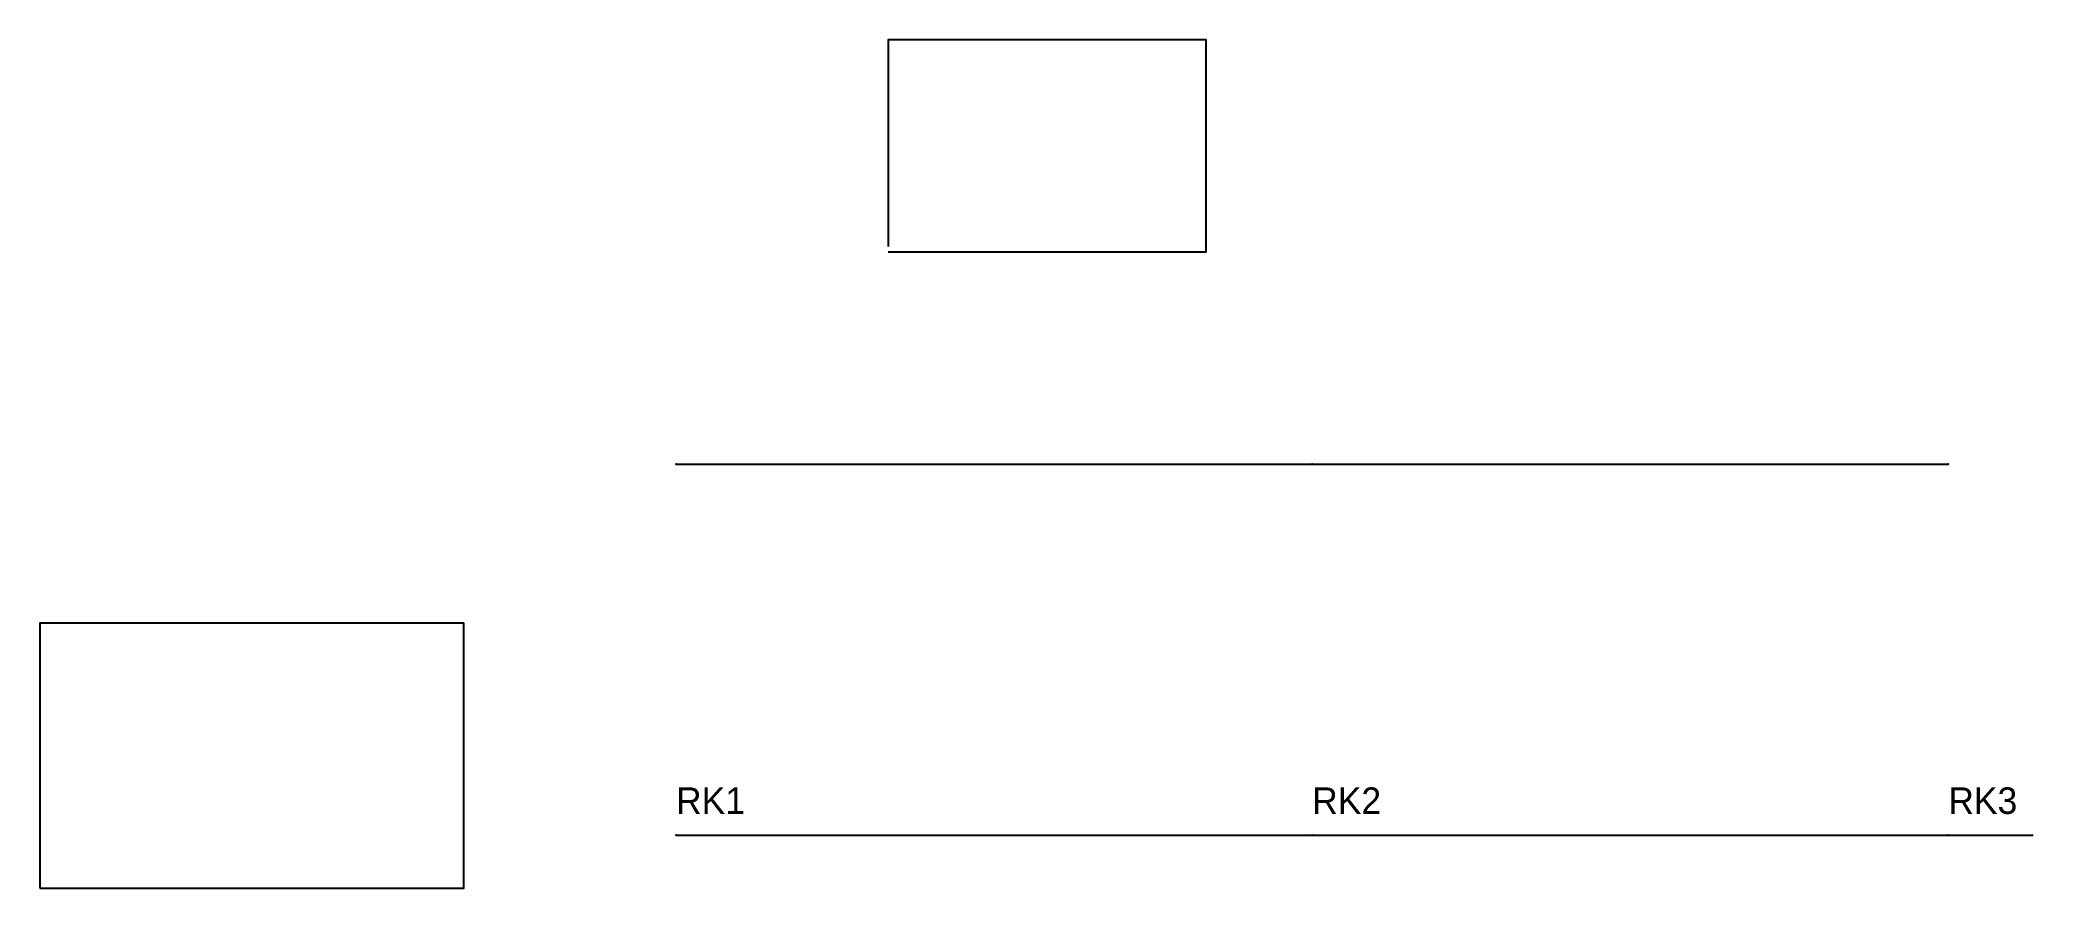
# Model space of a CAD drawing. Header units: metres. Extents: x 0 to 188, y 0 to 80.
import ezdxf

# ---------------------------------------------------------------- set-up
doc = ezdxf.new("R2010")
doc.units = ezdxf.units.M
for name, color, linetype in [('GD_管道', 5, 'Continuous'), ('GG_杆', 2, 'Continuous'), ('GX_光缆', 3, 'Continuous'), ('JF_机房', 4, 'Continuous'), ('RK_人孔', 1, 'Continuous'), ('ZS_注记', 7, 'Continuous')]:
    doc.layers.add(name, color=color, linetype=linetype)

msp = doc.modelspace()

# ---------------------------------------------------------------- linework, layer by layer
at = {"layer": 'GD_管道'}
msp.add_lwpolyline([(60, 40), (120, 40), (180, 40)], dxfattribs=at)
at = {"layer": 'GG_杆'}
for p in [(60, 40), (120, 40), (180, 40)]:
    msp.add_point(p, dxfattribs=at)
at = {"layer": 'GX_光缆'}
msp.add_line((180, 5), (188, 5), dxfattribs=at)
for points in [[(60, 5), (120, 5), (180, 5)], [(60, 5), (120, 5)]]:
    msp.add_lwpolyline(points, dxfattribs=at)
at = {"layer": 'JF_机房'}
msp.add_lwpolyline([(80, 60), (110, 60), (110, 80), (80, 80), (80, 60.5)], dxfattribs=at)
msp.add_lwpolyline([(0, 0), (40, 0), (40, 25), (0, 25)], close=True, dxfattribs=at)
at = {"layer": 'RK_人孔'}
for p in [(60, 5), (120, 5), (180, 5)]:
    msp.add_point(p, dxfattribs=at)

# ---------------------------------------------------------------- texts
at = {"layer": 'ZS_注记'}
for s, p in [('RK1', (60, 7)), ('RK2', (120, 7)), ('RK3', (180, 7))]:
    msp.add_text(s, height=2.5, dxfattribs=at).set_placement(p)

doc.saveas('drawing.dxf')
